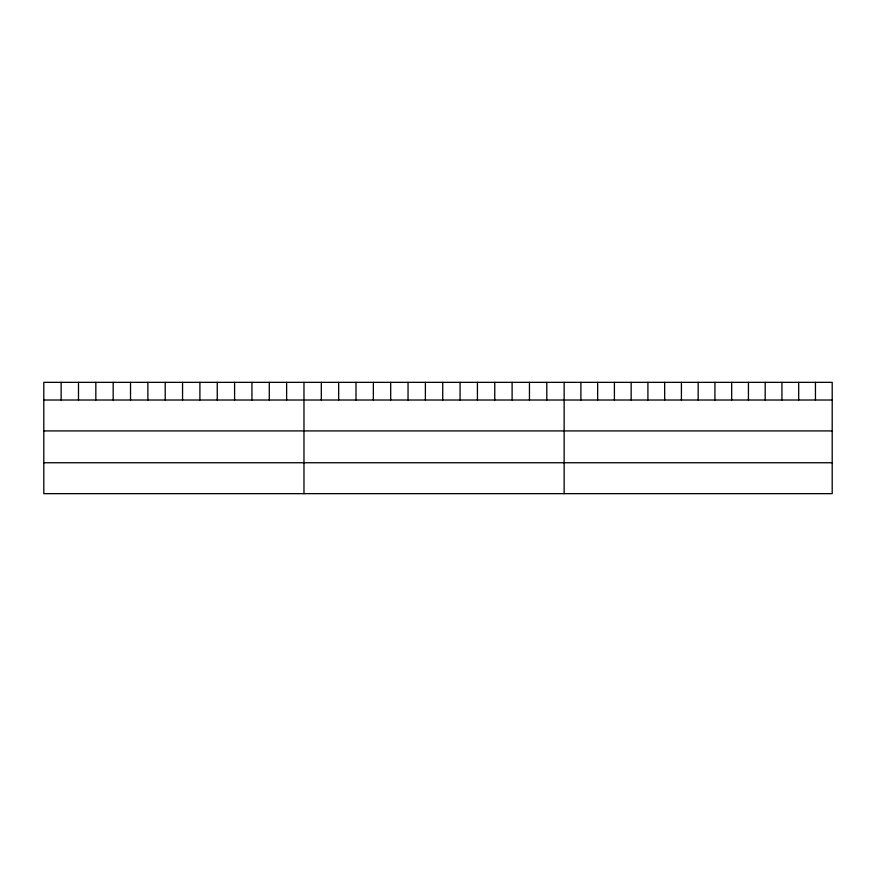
<?xml version="1.0" encoding="UTF-8"?>
<svg xmlns="http://www.w3.org/2000/svg" width="876" height="876" viewBox="0 0 876 876"><rect width="100%" height="100%" fill="white"/><g stroke="black" fill="none" stroke-linecap="round" stroke-linejoin="round"><path stroke-width="1.31" d="M832.2 400.014L832.2 493.648L43.8 493.648L43.8 382.352L832.2 382.352L832.2 400.014L43.8 400.014M43.8 430.915L832.2 430.915M43.8 462.747L832.2 462.747M815.447 382.352L815.447 400.014M798.693 382.352L798.693 400.014M781.939 382.352L781.939 400.014M765.186 382.352L765.186 400.014M748.433 382.352L748.433 400.014M731.679 382.352L731.679 400.014M714.925 382.352L714.925 400.014M698.172 382.352L698.172 400.014M681.418 382.352L681.418 400.014M664.665 382.352L664.665 400.014M647.912 382.352L647.912 400.014M631.158 382.352L631.158 400.014M614.404 382.352L614.404 400.014M597.651 382.352L597.651 400.014M580.898 382.352L580.898 400.014M564.144 382.352L564.144 493.648M546.799 382.352L546.799 400.014M529.454 382.352L529.454 400.014M512.11 382.352L512.11 400.014M494.765 382.352L494.765 400.014M477.42 382.352L477.42 400.014M460.075 382.352L460.075 400.014M442.73 382.352L442.73 400.014M425.386 382.352L425.386 400.014M408.041 382.352L408.041 400.014M390.696 382.352L390.696 400.014M373.351 382.352L373.351 400.014M356.006 382.352L356.006 400.014M338.662 382.352L338.662 400.014M321.317 382.352L321.317 400.014M303.972 382.352L303.972 493.648M286.627 382.352L286.627 400.014M269.282 382.352L269.282 400.014M251.938 382.352L251.938 400.014M234.593 382.352L234.593 400.014M217.248 382.352L217.248 400.014M199.903 382.352L199.903 400.014M182.558 382.352L182.558 400.014M165.214 382.352L165.214 400.014M147.869 382.352L147.869 400.014M130.524 382.352L130.524 400.014M113.179 382.352L113.179 400.014M95.834 382.352L95.834 400.014M78.49 382.352L78.49 400.014M61.145 382.352L61.145 400.014"/></g></svg>
